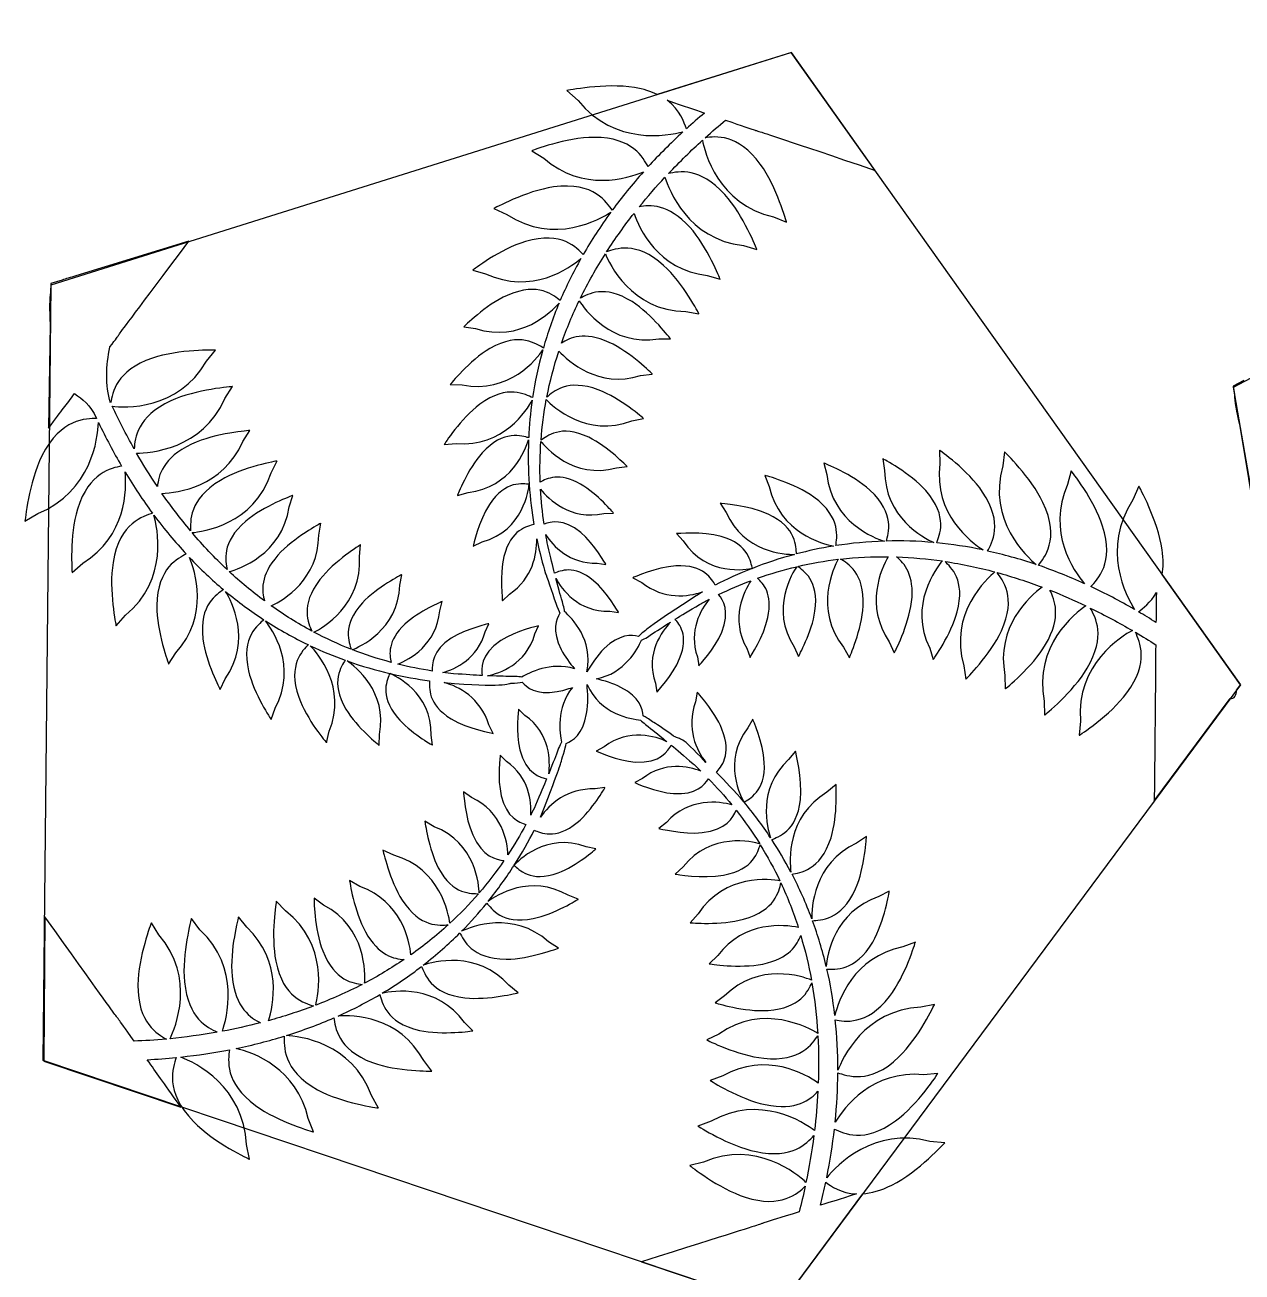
# Model space of a CAD drawing. Extents: x 3 to 836, y 0 to 587.
# Drawn here: x 8 to 282.9, y 283 to 564.6 of the extents above; entities that cross this region are included whole.
import ezdxf

# ---------------------------------------------------------------- set-up
doc = ezdxf.new("R2010")
doc.units = 0
doc.layers.add('Layer_1', color=7, linetype='CONTINUOUS')

msp = doc.modelspace()

# ---------------------------------------------------------------- linework, layer by layer
at = {"layer": 'Layer_1', "color": 7}
for points in [[(281.009825, 482.801567), (435.924309, 564.614141), (561.603915, 442.563171), (484.36369, 285.31896), (310.946993, 310.187663), (281.009825, 482.801567)], [(13.847706, 505.92742), (181.005014, 558.370038), (282.53537, 415.599631), (178.127264, 274.920062), (12.069144, 330.745714), (13.847706, 505.92742)]]:
    msp.add_lwpolyline(points, dxfattribs=at)
at = {"layer": 'Layer_1', "color": 1}
for points in [[(200.049277, 531.767958), (181.115081, 558.39805), (150.797347, 548.925424)], [(130.387776, 549.782769), (132.919138, 547.530474)], [(153.049003, 547.596726), (153.049003, 547.596726)], [(122.495936, 536.2129), (125.194479, 534.521453)], [(113.886565, 523.144427), (116.798244, 521.824057)], [(177.051883, 521.252141), (180.017983, 520.047046)], [(44.997695, 515.772764), (19.461901, 507.919245)], [(170.254364, 514.777866), (173.313778, 513.908245)], [(16.366593, 506.978662), (13.78555, 506.185669), (13.78555, 506.185669)], [(109.136471, 509.235357), (112.02556, 508.429879)], [(162.083121, 508.046677), (164.992284, 507.226301)], [(13.78555, 506.185669), (13.750284, 504.250467)], [(157.249053, 499.897258), (160.221732, 499.372204)], [(13.62678, 496.994754), (13.239822, 473.527511)], [(107.100885, 496.424955), (109.767833, 496.033357)], [(151.125143, 493.701374), (153.805159, 493.704856)], [(48.989041, 488.682531), (51.01659, 491.162761)], [(147.026772, 485.410621), (149.690003, 485.769023)], [(53.146394, 480.273337), (54.877991, 482.942081)], [(104.021187, 483.424291), (106.716732, 483.322849)], [(283.297014, 484.291084), (280.901977, 483.044318), (280.901977, 483.044318)], [(280.901977, 483.044318), (281.217327, 481.134657)], [(145.088081, 475.20574), (147.705356, 475.753913)], [(282.408255, 473.976283), (286.27237, 450.826125)], [(57.16559, 470.503431), (58.792893, 473.031649)], [(102.684315, 469.877394), (105.36825, 470.095898)], [(214.587407, 468.55028), (214.677622, 465.525696)], [(229.259434, 468.18408), (228.88526, 465.037158)], [(63.551099, 463.460463), (64.9226, 466.147396)], [(141.581346, 464.607966), (143.969957, 464.889985)], [(188.421521, 465.678623), (189.12449, 463.102126)], [(201.7518, 466.65069), (202.18015, 463.997811)], [(175.110397, 462.886629), (176.12296, 460.391691)], [(244.331126, 463.909841), (243.52173, 460.80573)], [(259.62379, 460.436723), (258.259351, 457.33982)], [(67.63473, 455.790907), (68.436918, 458.339975)], [(105.657277, 458.362203), (108.058902, 459.039293)], [(165.016964, 456.585776), (166.377385, 454.517593)], [(7.950451, 452.515638), (10.851586, 454.285254)], [(138.718421, 454.248434), (140.91789, 454.359499)], [(74.331865, 449.419515), (74.798579, 452.061896)], [(109.244879, 446.920105), (111.28515, 447.86538)], [(155.16632, 449.731138), (156.679651, 448.07873)], [(83.541498, 444.54578), (83.788013, 447.227054)], [(18.593643, 440.97403), (20.998074, 443.081151)], [(137.229704, 443.055804), (139.221213, 442.760818)], [(92.62913, 438.081412), (93.082202, 440.453721)], [(145.311321, 439.766439), (147.291703, 438.701387)], [(281.645687, 414.391916), (282.554538, 415.616504), (264.899204, 440.488007)], [(101.668292, 432.306808), (102.247621, 434.429749)], [(115.832298, 434.528085), (117.424481, 436.086114)], [(28.52951, 428.898857), (30.642536, 431.284516)], [(140.069348, 432.19995), (142.075756, 431.92504)], [(259.511351, 432.095799), (259.511351, 432.095799)], [(111.932333, 427.553379), (112.788167, 429.377707)], [(123.154908, 427.069825), (124.010742, 428.894153)], [(40.403048, 420.273475), (42.030351, 422.801693)], [(171.006758, 423.840492), (171.762261, 421.754266)], [(181.730113, 424.194438), (182.716167, 421.99937)], [(192.900927, 424.060629), (194.212732, 421.717198)], [(203.229987, 425.267602), (204.362372, 422.808267)], [(212.377316, 423.833597), (213.165133, 421.287528)], [(159.876431, 421.889479), (160.206437, 419.901114)], [(220.097465, 419.847381), (220.487551, 416.849305)], [(52.047102, 414.526975), (53.224913, 416.952931)], [(229.353522, 417.67889), (229.423663, 414.669205)], [(150.376305, 415.926615), (150.706312, 413.93825)], [(159.801398, 413.944001), (159.412469, 411.742017)], [(238.212637, 411.913381), (238.308657, 408.728824)], [(263.061234, 389.393091), (280.230262, 412.484772)], [(63.57634, 407.744852), (64.468551, 410.289373)], [(120.907319, 408.688255), (119.465195, 410.101018)], [(113.757833, 404.592239), (112.747785, 406.587183)], [(172.397452, 407.802285), (171.29225, 405.851701)], [(246.410672, 407.354562), (246.146597, 404.188193)], [(76.098043, 402.467773), (76.689756, 405.110783)], [(87.990936, 401.922591), (88.053485, 404.397937)], [(99.990784, 401.982954), (99.699671, 404.191518)], [(138.813411, 401.563269), (137.023137, 400.619252)], [(182.018649, 400.630591), (180.483402, 398.687844)], [(116.749713, 398.262209), (115.307588, 399.674973)], [(147.494217, 394.466846), (145.703943, 393.522829)], [(138.994662, 392.369064), (136.786099, 392.077951)], [(191.196789, 393.071664), (189.150567, 391.321349)], [(108.855458, 390.142396), (107.044166, 391.393332)], [(100.413537, 383.549879), (98.322426, 384.759376)], [(152.879302, 384.523809), (151.15114, 383.160098)], [(198.080934, 381.331145), (195.853407, 379.839921)], [(91.270847, 377.103808), (88.835168, 378.22657)], [(136.899334, 378.513349), (134.721972, 378.977402)], [(156.634859, 374.482573), (154.858081, 372.843615)], [(83.646181, 370.060364), (81.289545, 371.373526)], [(203.227968, 369.01188), (200.859286, 367.749949)], [(66.808784, 364.530598), (64.732718, 366.725182)], [(75.407312, 365.838867), (73.259265, 367.433082)], [(132.966327, 367.173421), (130.656904, 368.046815)], [(160.033465, 363.834534), (158.253397, 361.855555)], [(12.479652, 363.227291), (12.183922, 330.57039), (43.166398, 320.216109)], [(38.19048, 359.151572), (36.521869, 361.853212)], [(47.494929, 360.27839), (45.547152, 362.813624)], [(58.06223, 360.841553), (56.210281, 363.212268)], [(128.521717, 356.150924), (126.219502, 357.579362)], [(209.12122, 357.446378), (206.311512, 356.387231)], [(164.48082, 354.431787), (162.520075, 352.5869)], [(119.382362, 346.059823), (117.293912, 347.734339)], [(166.026702, 345.314447), (163.879476, 343.763627)], [(213.451974, 343.397961), (210.330126, 342.757273)], [(109.165526, 337.453321), (107.275942, 339.35384)], [(164.710004, 336.702715), (161.991578, 335.389024)], [(99.896142, 328.361578), (98.044194, 330.732293)], [(165.587455, 327.27201), (162.757672, 326.227762)], [(214.190539, 327.781479), (210.991711, 327.540385)], [(87.817972, 320.015716), (86.258831, 322.822909)], [(73.119818, 314.641713), (71.929868, 317.610764)], [(162.958998, 317.018658), (159.974419, 315.933631)], [(58.705862, 308.434128), (57.99912, 311.760615)], [(215.769118, 312.164222), (212.39745, 312.487265)], [(161.250375, 307.794946), (158.164161, 307.034412)], [(188.853592, 303.248741), (188.853592, 303.248741)], [(182.442233, 280.641204), (197.246899, 300.630904)], [(147.228382, 285.294127), (178.19596, 274.919771), (179.656082, 276.887141)]]:
    msp.add_lwpolyline(points, dxfattribs=at)
for points in [[(145.654514, 550.469574), (139.022839, 551.575619), (130.387776, 549.782769), (130.387776, 549.782769)], [(150.797347, 548.925424), (149.412524, 549.576076), (147.733577, 550.124213), (145.654514, 550.469574)], [(132.919138, 547.530474), (141.222144, 537.34304), (153.172679, 539.567762), (156.604931, 540.474531)], [(153.049003, 547.596726), (157.199825, 546.179736), (158.860986, 545.601621), (161.46361, 544.714017)], [(157.396419, 541.163513), (156.875944, 542.564578), (156.069941, 545.3593), (153.049003, 547.596726)], [(161.46361, 544.714017), (160.069805, 543.529959), (158.700933, 542.350877), (157.396419, 541.163513)], [(166.241856, 543.098041), (182.125104, 537.688034), (159.180566, 545.578494), (200.049277, 531.767958)], [(161.626683, 539.144775), (163.222689, 540.578324), (164.753708, 541.86973), (166.241856, 543.098041)], [(136.525995, 539.218513), (130.223437, 539.209243), (122.495936, 536.2129), (122.495936, 536.2129)], [(148.744392, 532.609891), (147.626788, 534.58898), (145.329628, 539.237783), (136.525995, 539.218513)], [(156.604931, 540.474531), (153.774191, 537.859313), (151.159206, 535.237002), (148.744392, 532.609891)], [(153.337358, 531.037975), (155.941729, 533.795912), (158.514531, 536.297799), (161.014558, 538.571689)], [(161.014558, 538.571689), (161.507087, 535.982599), (164.450682, 524.075779), (177.051883, 521.252141)], [(174.091934, 533.162403), (168.967705, 540.171266), (163.928923, 539.424207), (161.626683, 539.144775)], [(125.194479, 534.521453), (134.006092, 526.784443), (144.115389, 529.948153), (147.700191, 531.454624)], [(166.061217, 526.32692), (160.450493, 532.513733), (155.703084, 531.579348), (153.337358, 531.037975)], [(180.017983, 520.047046), (180.017983, 520.047046), (177.820852, 528.059485), (174.091934, 533.162403)], [(147.700191, 531.454624), (145.110021, 528.566108), (142.782456, 525.684416), (140.653641, 522.799068)], [(146.730093, 523.519643), (148.642689, 525.886048), (150.595492, 528.123504), (152.546442, 530.223986)], [(152.546442, 530.223986), (153.417936, 527.430133), (157.661956, 516.232311), (170.254364, 514.777866)], [(127.372224, 528.017325), (121.130039, 527.146519), (113.886565, 523.144427), (113.886565, 523.144427)], [(140.653641, 522.799068), (139.38319, 524.345878), (136.661778, 529.310673), (127.372224, 528.017325)], [(158.14829, 518.937022), (153.293584, 524.289389), (149.11056, 524.001867), (146.730093, 523.519643)], [(173.313778, 513.908245), (173.313778, 513.908245), (170.306716, 521.645962), (166.061217, 526.32692)], [(116.798244, 521.824057), (127.519888, 514.739716), (138.019089, 520.830227), (140.310959, 522.337338)], [(140.310959, 522.337338), (137.972508, 519.138988), (135.9188, 515.94726), (134.093927, 512.785944)], [(139.371144, 513.352497), (141.346794, 516.416336), (143.410038, 519.325582), (145.552427, 522.058701)], [(145.552427, 522.058701), (146.689103, 518.76694), (150.903367, 509.339189), (162.083121, 508.046677)], [(164.992284, 507.226301), (164.992284, 507.226301), (162.149076, 514.525094), (158.14829, 518.937022)], [(27.142643, 491.882646), (33.070725, 499.739538), (21.081193, 483.977618), (44.997695, 515.772764)], [(121.029127, 515.695262), (115.319833, 514.009587), (109.136471, 509.235357), (109.136471, 509.235357)], [(134.093927, 512.785944), (132.635656, 514.156495), (129.313286, 518.142182), (121.029127, 515.695262)], [(152.241625, 510.307201), (145.932241, 515.988499), (141.330943, 513.994381), (139.371144, 513.352497)], [(133.44866, 502.897573), (135.170025, 506.408603), (137.055677, 509.745321), (139.078336, 512.916019)], [(139.078336, 512.916019), (139.90336, 510.882375), (144.863391, 500.068659), (157.249053, 499.897258)], [(112.02556, 508.429879), (122.443717, 503.587862), (131.043866, 509.731085), (133.568536, 511.86829)], [(133.568536, 511.86829), (131.768647, 508.670888), (130.208246, 505.528281), (128.876107, 502.399566)], [(160.221732, 499.372204), (160.221732, 499.372204), (156.668858, 506.321216), (152.241625, 510.307201)], [(19.461901, 507.919245), (18.217488, 507.590499), (17.144535, 507.285493), (16.366593, 506.978662)], [(13.750284, 504.250467), (13.427854, 502.819395), (13.521302, 500.487807), (13.62678, 496.994754)], [(128.876107, 502.399566), (127.475001, 503.372376), (124.101475, 506.73379), (116.895222, 503.539313)], [(145.107713, 502.121212), (138.83486, 506.064471), (135.128322, 503.806115), (133.44866, 502.897573)], [(116.895222, 503.539313), (112.031228, 501.380751), (107.100885, 496.424955), (107.100885, 496.424955)], [(109.767833, 496.033357), (119.911495, 492.841982), (126.928206, 499.875156), (128.624022, 501.808282)], [(128.624022, 501.808282), (127.185046, 498.369243), (126.015505, 494.969857), (125.070075, 491.650276)], [(129.194595, 492.761046), (130.362159, 496.076033), (131.67723, 499.269889), (133.156481, 502.336096)], [(133.156481, 502.336096), (134.270391, 500.566551), (140.303816, 491.974725), (151.125143, 493.701374)], [(153.805159, 493.704856), (153.805159, 493.704856), (149.607412, 499.290817), (145.107713, 502.121212)], [(125.070075, 491.650276), (123.599783, 492.438721), (119.871238, 495.511684), (112.990555, 491.524511)], [(139.908856, 492.934944), (134.280067, 495.480337), (131.024102, 493.98073), (129.194595, 492.761046)], [(149.690003, 485.769023), (149.690003, 485.769023), (144.752699, 490.743573), (139.908856, 492.934944)], [(27.316273, 479.238391), (26.030517, 483.319145), (26.311772, 487.699879), (27.127767, 491.862603)], [(27.127767, 491.862603), (27.1297, 491.865153), (27.140519, 491.879838), (27.142643, 491.882646)], [(51.01659, 491.162761), (51.01659, 491.162761), (42.711619, 491.427489), (36.735423, 489.3709)], [(112.990555, 491.524511), (108.386888, 488.856562), (104.021187, 483.424291), (104.021187, 483.424291)], [(106.716732, 483.322849), (117.387621, 481.192282), (123.668814, 489.329267), (124.957315, 491.204703)], [(124.957315, 491.204703), (123.921831, 487.512122), (123.159888, 483.925087), (122.63642, 480.442893)], [(125.855984, 480.544065), (126.557478, 484.138515), (127.466186, 487.598813), (128.568659, 490.952842)], [(128.568659, 490.952842), (130.723668, 488.619968), (137.486039, 482.517586), (147.026772, 485.410621)], [(36.735423, 489.3709), (28.526369, 486.543729), (27.72883, 481.520551), (27.316273, 479.238391)], [(27.695041, 478.490287), (30.314167, 478.196626), (42.571781, 477.47619), (48.989041, 488.682531)], [(137.492738, 482.212622), (130.450963, 484.827672), (127.28865, 481.744522), (125.855984, 480.544065)], [(54.877991, 482.942081), (54.877991, 482.942081), (46.609682, 482.366347), (40.884165, 479.691647)], [(122.63642, 480.442893), (121.080687, 481.066238), (117.074955, 483.664599), (110.688815, 478.942774)], [(147.705356, 475.753913), (147.705356, 475.753913), (142.474924, 480.36204), (137.492738, 482.212622)], [(13.239822, 473.527511), (16.633968, 478.010311), (17.078067, 478.585871), (19.17551, 481.357468)], [(19.17551, 481.357468), (20.92518, 480.10305), (22.700742, 478.852659), (24.148693, 475.767414)], [(40.884165, 479.691647), (33.316932, 476.157035), (32.814304, 471.330122), (32.633295, 468.910007)], [(33.173293, 467.91771), (36.099888, 467.925723), (48.039924, 468.671268), (53.146394, 480.273337)], [(110.688815, 478.942774), (106.412979, 475.776158), (102.684315, 469.877394), (102.684315, 469.877394)], [(105.36825, 470.095898), (116.065784, 469.177135), (121.393727, 477.721343), (122.559263, 479.877497)], [(122.559263, 479.877497), (122.140163, 476.962501), (121.885395, 474.142048), (121.75683, 471.413354)], [(124.544946, 470.807347), (124.779365, 473.957758), (125.176707, 477.019004), (125.738677, 480.008468)], [(125.738677, 480.008468), (127.168007, 478.523268), (134.823891, 471.298883), (145.088081, 475.20574)], [(281.217327, 481.134657), (281.159064, 479.66887), (281.672702, 477.392642), (282.408255, 473.976283)], [(32.633295, 468.910007), (30.766875, 472.212348), (29.129718, 475.430475), (27.695041, 478.490287)], [(10.851586, 454.285254), (23.035867, 459.211376), (24.426723, 471.282565), (24.573416, 474.829538)], [(24.148693, 475.767414), (21.829563, 475.637272), (16.103246, 475.901866), (11.801079, 467.310195)], [(24.573416, 474.829538), (26.236616, 471.353022), (27.985686, 468.068265), (29.782999, 464.985619)], [(121.75683, 471.413354), (120.268476, 471.681878), (116.151256, 473.34779), (111.244142, 467.945428)], [(135.32664, 471.491591), (128.91525, 474.546804), (125.820795, 471.63979), (124.544946, 470.807347)], [(38.914072, 458.831473), (42.394675, 458.945882), (52.630806, 460.203264), (57.16559, 470.503431)], [(58.792893, 473.031649), (58.792893, 473.031649), (51.009444, 472.475599), (45.613201, 469.955312)], [(108.058902, 459.039293), (117.83385, 460.126885), (121.069082, 468.778685), (121.724371, 470.908184)], [(121.724371, 470.908184), (121.577085, 467.382842), (121.646606, 464.046546), (121.864697, 460.903763)], [(124.357636, 461.326285), (124.239199, 464.479619), (124.309167, 467.56604), (124.526128, 470.572249)], [(124.526128, 470.572249), (125.446954, 469.396601), (131.805954, 461.853392), (141.581346, 464.607966)], [(143.969957, 464.889985), (143.969957, 464.889985), (139.654963, 469.431518), (135.32664, 471.491591)], [(37.881288, 460.376297), (36.184822, 462.90217), (34.604341, 465.433697), (33.173293, 467.91771)], [(45.613201, 469.955312), (39.066377, 466.896706), (38.12316, 462.793045), (37.881288, 460.376297)], [(111.244142, 467.945428), (107.971888, 464.344945), (105.657277, 458.362203), (105.657277, 458.362203)], [(224.309946, 459.124068), (220.989073, 464.06464), (214.587407, 468.55028), (214.587407, 468.55028)], [(237.951897, 456.782661), (235.248479, 462.476062), (229.259434, 468.18408), (229.259434, 468.18408)], [(11.801079, 467.310195), (8.786854, 461.300439), (7.950451, 452.515638), (7.950451, 452.515638)], [(29.782999, 464.985619), (27.562194, 464.501989), (22.41683, 463.692495), (19.836718, 455.275464)], [(64.9226, 466.147396), (64.9226, 466.147396), (57.229693, 464.820973), (52.114468, 461.767912)], [(198.852451, 459.556015), (194.926244, 463.147201), (188.421521, 465.678623), (188.421521, 465.678623)], [(211.468197, 459.439475), (207.949812, 463.43183), (201.7518, 466.65069), (201.7518, 466.65069)], [(214.677622, 465.525696), (213.184199, 454.134767), (221.644572, 447.811751), (224.440741, 446.044561)], [(228.88526, 465.037158), (225.34387, 452.684021), (234.312233, 444.478999), (236.437491, 442.744866)], [(20.998074, 443.081151), (30.991253, 449.216491), (30.950947, 459.78483), (30.569705, 463.65456)], [(30.569705, 463.65456), (32.564986, 460.327206), (34.623066, 457.251174), (36.751509, 454.365538)], [(45.713806, 449.955565), (47.900367, 450.143578), (59.731542, 451.677206), (63.551099, 463.460463)], [(121.864697, 460.903763), (120.580265, 460.887814), (116.579797, 461.97402), (112.877724, 456.303498)], [(133.499935, 460.892268), (128.707015, 463.605042), (125.842581, 462.208343), (124.357636, 461.326285)], [(186.165208, 457.982175), (181.861645, 461.110994), (175.110397, 462.886629), (175.110397, 462.886629)], [(189.12449, 463.102126), (190.29345, 452.283596), (199.954841, 448.698852), (202.13046, 448.032359)], [(202.18015, 463.997811), (202.179003, 453.363979), (210.974304, 448.761415), (213.327154, 447.723677)], [(251.413991, 451.430311), (249.514312, 457.439771), (244.331126, 463.909841), (244.331126, 463.909841)], [(52.114468, 461.767912), (44.823991, 457.416539), (45.35196, 452.415875), (45.386798, 450.353925)], [(111.28515, 447.86538), (120.626362, 450.445498), (121.769453, 459.90027), (121.86015, 460.813739)], [(121.86015, 460.813739), (122.087967, 457.569583), (122.475618, 454.54789), (122.94556, 451.789085)], [(125.240262, 451.860605), (124.847481, 454.537087), (124.576586, 457.162591), (124.430583, 459.746632)], [(124.430583, 459.746632), (126.287343, 457.477292), (131.199413, 452.690056), (138.718421, 454.248434)], [(140.91789, 454.359499), (140.91789, 454.359499), (137.276652, 458.755547), (133.499935, 460.892268)], [(176.12296, 460.391691), (178.455888, 449.911279), (188.199337, 447.399352), (190.605837, 446.934373)], [(202.590303, 448.064672), (202.901321, 449.703803), (204.720106, 454.188518), (198.852451, 459.556015)], [(213.962498, 447.656873), (214.470142, 449.285285), (216.677495, 453.523529), (211.468197, 459.439475)], [(225.441986, 445.799594), (226.311898, 447.601868), (229.129505, 451.955632), (224.309946, 459.124068)], [(243.52173, 460.80573), (238.784695, 450.078826), (244.841886, 441.377418), (247.354437, 438.409726)], [(264.85601, 446.092861), (263.921533, 452.750894), (259.62379, 460.436723), (259.62379, 460.436723)], [(45.386798, 450.353925), (43.042615, 453.14589), (40.893068, 455.9778), (38.914072, 458.831473)], [(68.436918, 458.339975), (68.436918, 458.339975), (61.85853, 455.980275), (57.826077, 452.516526)], [(112.877724, 456.303498), (110.460944, 452.606325), (109.244879, 446.920105), (109.244879, 446.920105)], [(175.834453, 454.13016), (171.417833, 456.170864), (165.016964, 456.585776), (165.016964, 456.585776)], [(191.165428, 447.017189), (191.293308, 448.68826), (192.585449, 453.3068), (186.165208, 457.982175)], [(236.963365, 442.572509), (238.057769, 444.24849), (241.972647, 448.309053), (237.951897, 456.782661)], [(258.259351, 457.33982), (251.032204, 446.362951), (256.733959, 435.628463), (258.628671, 432.626365)], [(19.836718, 455.275464), (17.985288, 449.250978), (18.593643, 440.97403), (18.593643, 440.97403)], [(36.751509, 454.365538), (34.89864, 453.6082), (29.363669, 452.478083), (27.857459, 443.220658)], [(30.642536, 431.284516), (40.575887, 439.437449), (37.852354, 451.26264), (37.088869, 453.897229)], [(37.088869, 453.897229), (39.454508, 450.718943), (41.90613, 447.825501), (44.387969, 445.148835)], [(54.093194, 441.152604), (56.112696, 441.694548), (66.090394, 444.942069), (67.63473, 455.790907)], [(166.377385, 454.517593), (170.347466, 445.519205), (179.582315, 445.011329), (181.81033, 445.025105)], [(182.27472, 445.147443), (182.084353, 446.647787), (182.460154, 451.069854), (175.834453, 454.13016)], [(57.826077, 452.516526), (52.206994, 447.687058), (53.278622, 443.478373), (53.65091, 441.605385)], [(74.798579, 452.061896), (74.798579, 452.061896), (68.613119, 448.834264), (65.089719, 444.852967)], [(122.94556, 451.789085), (121.520459, 451.374378), (117.726722, 450.801755), (116.166714, 444.584894)], [(133.544915, 449.962356), (129.58941, 453.25209), (126.73117, 452.420801), (125.240262, 451.860605)], [(248.752638, 437.776751), (250.305278, 439.436595), (254.073529, 443.038036), (251.413991, 451.430311)], [(53.65091, 441.605385), (50.804401, 444.286371), (48.146212, 447.087145), (45.713806, 449.955565)], [(63.617159, 433.430415), (66.482172, 434.800831), (74.279921, 439.449937), (74.331865, 449.419515)], [(117.424481, 436.086114), (122.728502, 439.737549), (123.628837, 445.085218), (123.572002, 448.522195)], [(123.572002, 448.522195), (124.203665, 445.478675), (124.932256, 442.849838), (125.591515, 440.672254)], [(126.074372, 447.06974), (125.908811, 447.888089), (125.763724, 448.712693), (125.622028, 449.522496)], [(125.622028, 449.522496), (127.282128, 446.948227), (130.911869, 442.89609), (137.229704, 443.055804)], [(139.221213, 442.760818), (139.221213, 442.760818), (136.638636, 447.388316), (133.544915, 449.962356)], [(165.214664, 449.091676), (160.962764, 450.287944), (155.16632, 449.731138), (155.16632, 449.731138)], [(156.679651, 448.07873), (161.943392, 439.941897), (171.317476, 441.684286), (172.216071, 441.871804)], [(172.286019, 441.882156), (171.885468, 443.102641), (171.734129, 447.260838), (165.214664, 449.091676)], [(202.13046, 448.032359), (198.297316, 447.91233), (194.644255, 447.562531), (191.165428, 447.017189)], [(213.327154, 447.723677), (209.614808, 448.064616), (206.040603, 448.158722), (202.590303, 448.064672)], [(44.387969, 445.148835), (42.648047, 444.160066), (37.868561, 442.172675), (37.761304, 433.535354)], [(83.788013, 447.227054), (83.788013, 447.227054), (77.82615, 443.574658), (74.587467, 439.360673)], [(127.590893, 440.807289), (127.203852, 442.350786), (126.723466, 444.350206), (126.074372, 447.06974)], [(181.81033, 445.025105), (178.403196, 444.107963), (175.218605, 443.033079), (172.286019, 441.882156)], [(190.605837, 446.934373), (187.699385, 446.459649), (184.916296, 445.843437), (182.27472, 445.147443)], [(224.440741, 446.044561), (220.850647, 446.802289), (217.346748, 447.32474), (213.962498, 447.656873)], [(236.437491, 442.744866), (232.684925, 444.016039), (229.005168, 445.007215), (225.441986, 445.799594)], [(264.899204, 440.488007), (265.136517, 442.055923), (265.16585, 443.895704), (264.85601, 446.092861)], [(27.857459, 443.220658), (26.846996, 436.999544), (28.52951, 428.898857), (28.52951, 428.898857)], [(42.030351, 422.801693), (49.731733, 431.326496), (46.388635, 441.334361), (45.091858, 444.377366)], [(45.091858, 444.377366), (47.615531, 441.713925), (50.187546, 439.277238), (52.783658, 437.080966)], [(65.089719, 444.852967), (60.99632, 440.226263), (61.451213, 436.65068), (62.076544, 434.542679)], [(73.252143, 427.493806), (75.093064, 428.421067), (84.244685, 433.585734), (83.541498, 444.54578)], [(116.166714, 444.584894), (115.094351, 440.303102), (115.832298, 434.528085), (115.832298, 434.528085)], [(136.384559, 439.106502), (131.940079, 442.803234), (128.879296, 441.282493), (127.590893, 440.807289)], [(155.013018, 442.435275), (150.606743, 442.173659), (145.311321, 439.766439), (145.311321, 439.766439)], [(163.924813, 438.125049), (163.101675, 439.36009), (161.411523, 442.812266), (155.013018, 442.435275)], [(173.437222, 439.657918), (176.409763, 440.716952), (179.376431, 441.562652), (182.309258, 442.25758)], [(182.309258, 442.25758), (181.464011, 441.026474), (176.169701, 432.693148), (181.730113, 424.194438)], [(182.548903, 442.328786), (185.624515, 443.050324), (188.655614, 443.568936), (191.675965, 443.929718)], [(186.434635, 432.253205), (187.425629, 439.28585), (183.725772, 441.361452), (182.548903, 442.328786)], [(191.675965, 443.929718), (190.687988, 442.120653), (186.094655, 432.679902), (192.900927, 424.060629)], [(192.220656, 443.992459), (195.859991, 444.40166), (199.442895, 444.557005), (202.973181, 444.511553)], [(197.309014, 433.397921), (197.691005, 440.899875), (193.795629, 442.985941), (192.220656, 443.992459)], [(202.973181, 444.511553), (201.394304, 441.755925), (197.6079, 433.500905), (203.229987, 425.267602)], [(208.2546, 434.302991), (208.994033, 440.436142), (206.58578, 443.091789), (204.873409, 444.471112)], [(204.873409, 444.471112), (208.385973, 444.351859), (211.844399, 444.044326), (215.213157, 443.553112)], [(215.213157, 443.553112), (213.859306, 441.959629), (207.483682, 433.638423), (212.377316, 423.833597)], [(218.570838, 432.094857), (220.450524, 439.261768), (217.189311, 442.116437), (215.818703, 443.446156)], [(215.818703, 443.446156), (219.684416, 442.857438), (223.454227, 442.071055), (227.085683, 441.092803)], [(247.354437, 438.409726), (243.821914, 440.013993), (240.354471, 441.407381), (236.963365, 442.572509)], [(62.076544, 434.542679), (59.253887, 436.636683), (56.58617, 438.834213), (54.093194, 441.152604)], [(93.082202, 440.453721), (93.082202, 440.453721), (87.454805, 437.646434), (84.208956, 434.119006)], [(125.591515, 440.672254), (125.665427, 440.575954), (127.070223, 436.360009), (127.874812, 434.058656)], [(129.567111, 433.612139), (129.001791, 435.641569), (128.687789, 436.592891), (127.91195, 439.603889)], [(127.91195, 439.603889), (129.217219, 437.245424), (132.913434, 432.017269), (140.069348, 432.19995)], [(172.216071, 441.871804), (169.189712, 440.681207), (166.415554, 439.401018), (163.924813, 438.125049)], [(175.786887, 430.784625), (176.936769, 436.170638), (174.724144, 438.506004), (173.437222, 439.657918)], [(227.085683, 441.092803), (225.393234, 439.695663), (216.545119, 431.713929), (220.097465, 419.847381)], [(228.542877, 427.74494), (232.069586, 435.468143), (228.771729, 439.273277), (227.571439, 440.95022)], [(227.571439, 440.95022), (231.08685, 439.984759), (234.478225, 438.870011), (237.728187, 437.64627)], [(52.783658, 437.080966), (51.440635, 436.029429), (47.229323, 433.80565), (48.154453, 425.977539)], [(53.224913, 416.952931), (59.26814, 425.702658), (54.617104, 434.497565), (53.270639, 436.68841)], [(53.270639, 436.68841), (56.131729, 434.298468), (59.025246, 432.184941), (61.917851, 430.301795)], [(74.587467, 439.360673), (70.010437, 433.404504), (72.026794, 429.464453), (72.750892, 427.741288)], [(81.897155, 423.537243), (83.292218, 424.070034), (92.375629, 427.928475), (92.62913, 438.081412)], [(142.075756, 431.92504), (142.075756, 431.92504), (139.477011, 436.532029), (136.384559, 439.106502)], [(147.291703, 438.701387), (152.366246, 434.73714), (157.731018, 435.479936), (160.992622, 436.565279)], [(160.992622, 436.565279), (156.172987, 433.438553), (152.956855, 431.477825), (148.479859, 428.13723)], [(164.670593, 435.983773), (167.105953, 437.161429), (169.543785, 438.185979), (171.965008, 439.100506)], [(171.965008, 439.100506), (170.357245, 436.648445), (167.264369, 430.545601), (171.006758, 423.840492)], [(237.728187, 437.64627), (234.929078, 435.574395), (227.232444, 428.731421), (229.353522, 417.67889)], [(238.538395, 424.685181), (242.187735, 430.922027), (240.645771, 434.848904), (239.471586, 436.975031)], [(239.471586, 436.975031), (242.302796, 435.860483), (245.02052, 434.656852), (247.609542, 433.425922)], [(258.628671, 432.626365), (255.284666, 434.542093), (251.983212, 436.26133), (248.752638, 437.776751)], [(84.208956, 434.119006), (79.397451, 428.895068), (81.253014, 425.075817), (81.671781, 423.61111)], [(102.247621, 434.429749), (102.247621, 434.429749), (96.944685, 432.259894), (93.788408, 429.282132)], [(127.874812, 434.058656), (128.240175, 432.9963), (128.544466, 432.249274), (128.82652, 431.733414)], [(154.84346, 430.41927), (156.199742, 431.251544), (157.957314, 432.301963), (160.35684, 433.737045)], [(162.561003, 434.903148), (160.603354, 432.547197), (157.828649, 427.868374), (159.876431, 421.889479)], [(160.35684, 433.737045), (161.087833, 434.140518), (161.831004, 434.525029), (162.561003, 434.903148)], [(165.358418, 427.472125), (167.309918, 432.232377), (165.65227, 434.729609), (164.670593, 435.983773)], [(204.362372, 422.808267), (204.362372, 422.808267), (207.617477, 429.024819), (208.2546, 434.302991)], [(259.511351, 432.095799), (260.478702, 432.847165), (262.274749, 434.064345), (263.569594, 436.431268)], [(263.569594, 436.431268), (263.525742, 433.486887), (263.508368, 431.718927), (263.47855, 429.680724)], [(37.761304, 433.535354), (37.686709, 427.582896), (40.403048, 420.273475), (40.403048, 420.273475)], [(72.750892, 427.741288), (69.523668, 429.472522), (66.496355, 431.387061), (63.617159, 433.430415)], [(92.193801, 420.253996), (94.910092, 421.358196), (100.937912, 424.662834), (101.668292, 432.306808)], [(128.82652, 431.733414), (128.012492, 430.406472), (126.903303, 427.918568), (129.107665, 423.554725)], [(129.859628, 432.118592), (129.813918, 432.535645), (129.728664, 433.040887), (129.567111, 433.612139)], [(134.908027, 418.533815), (136.45416, 425.726502), (131.501952, 430.697898), (129.859628, 432.118592)], [(182.716167, 421.99937), (182.716167, 421.99937), (185.768004, 427.506217), (186.434635, 432.253205)], [(194.212732, 421.717198), (194.212732, 421.717198), (197.038391, 428.090052), (197.309014, 433.397921)], [(213.165133, 421.287528), (213.165133, 421.287528), (217.220788, 426.953273), (218.570838, 432.094857)], [(247.609542, 433.425922), (245.20586, 431.756397), (235.822221, 424.362068), (238.212637, 411.913381)], [(247.955213, 419.377483), (252.173759, 426.585851), (249.858295, 430.821742), (248.632119, 432.91606)], [(248.632119, 432.91606), (252.044376, 431.259134), (255.218525, 429.556472), (258.137704, 427.853811)], [(263.47855, 429.680724), (262.147364, 430.51172), (260.825048, 431.330196), (259.511351, 432.095799)], [(263.418885, 424.650336), (263.187697, 408.397593), (263.570317, 432.309766), (263.061234, 389.393091)], [(61.917851, 430.301795), (60.730538, 429.129723), (56.687509, 426.480171), (58.46602, 418.729285)], [(64.468551, 410.289373), (69.653861, 419.855973), (63.705667, 428.269027), (62.294104, 430.053685)], [(62.294104, 430.053685), (65.516532, 427.974412), (68.728788, 426.1949), (71.901322, 424.666944)], [(93.788408, 429.282132), (89.7818, 425.503443), (90.282303, 422.33555), (90.686758, 420.656421)], [(112.788167, 429.377707), (112.788167, 429.377707), (107.622087, 428.290838), (104.249573, 426.094714)], [(124.010742, 428.894153), (124.010742, 428.894153), (118.829808, 427.78586), (115.457249, 425.591085)], [(148.479859, 428.13723), (147.576052, 427.469979), (146.950563, 426.916285), (146.543108, 426.492467)], [(153.781844, 429.743921), (151.923627, 427.791221), (148.055175, 422.698094), (150.376305, 415.926615)], [(148.578686, 426.382705), (150.345025, 427.530835), (151.142308, 428.10049), (153.781844, 429.743921)], [(155.858293, 421.509262), (158.051341, 426.858076), (155.683309, 429.332791), (154.84346, 430.41927)], [(171.762261, 421.754266), (171.762261, 421.754266), (174.881649, 426.540839), (175.786887, 430.784625)], [(48.154453, 425.977539), (48.781163, 420.693105), (52.047102, 414.526975), (52.047102, 414.526975)], [(81.671781, 423.61111), (78.730922, 424.764975), (75.942535, 426.074479), (73.252143, 427.493806)], [(104.249573, 426.094714), (99.938887, 423.286463), (99.88653, 420.297964), (99.981676, 418.708152)], [(102.338457, 418.360003), (105.288046, 419.186329), (110.220132, 421.469875), (111.932333, 427.553379)], [(115.457249, 425.591085), (110.613372, 422.435735), (111.158276, 419.045989), (111.232017, 417.674731)], [(112.487177, 417.646044), (115.125824, 418.197025), (121.217281, 420.178811), (123.154908, 427.069825)], [(137.021067, 416.934448), (143.474188, 418.157191), (146.410337, 423.769664), (147.222375, 425.645873)], [(146.543108, 426.492467), (145.033075, 426.870889), (142.333154, 427.19066), (138.831662, 423.778642)], [(147.222375, 425.645873), (147.606509, 425.814604), (148.082213, 426.057212), (148.578686, 426.382705)], [(160.206437, 419.901114), (160.206437, 419.901114), (163.831101, 423.748666), (165.358418, 427.472125)], [(220.487551, 416.849305), (220.487551, 416.849305), (226.068365, 422.326158), (228.542877, 427.74494)], [(258.137704, 427.853811), (255.815648, 426.607198), (245.323746, 420.222425), (246.410672, 407.354562)], [(256.883648, 413.747324), (262.032331, 420.738224), (259.817052, 425.330083), (258.859783, 427.442438)], [(258.859783, 427.442438), (260.46602, 426.492088), (261.984243, 425.572042), (263.418885, 424.650336)], [(71.901322, 424.666944), (70.846542, 423.36453), (67.189508, 420.291649), (69.816008, 412.796304)], [(76.689756, 405.110783), (80.725128, 415.06053), (74.138707, 422.654538), (72.422649, 424.404563)], [(72.422649, 424.404563), (75.08406, 423.143728), (77.714924, 422.08231), (80.284099, 421.154067)], [(90.686758, 420.656421), (87.638952, 421.474), (84.70539, 422.442626), (81.897155, 423.537243)], [(129.107665, 423.554725), (129.894229, 421.998188), (131.0494, 420.477898), (132.109559, 419.20977)], [(138.831662, 423.778642), (137.230146, 422.217637), (135.862654, 420.140325), (134.908027, 418.533815)], [(229.423663, 414.669205), (229.423663, 414.669205), (235.529991, 419.54506), (238.538395, 424.685181)], [(80.284099, 421.154067), (79.588243, 419.811281), (76.761559, 416.367925), (80.474782, 410.084886)], [(88.053485, 404.397937), (89.899563, 414.058398), (82.581248, 419.716697), (80.740024, 420.971358)], [(80.740024, 420.971358), (84.064831, 419.790071), (87.292152, 418.87897), (90.359289, 418.15971)], [(99.981676, 418.708152), (97.308509, 419.122875), (94.705821, 419.630775), (92.193801, 420.253996)], [(132.109559, 419.20977), (126.670697, 420.858875), (121.797308, 418.299351), (120.203991, 417.304858)], [(150.706312, 413.93825), (150.706312, 413.93825), (154.33018, 417.786891), (155.858293, 421.509262)], [(58.46602, 418.729285), (59.656271, 413.543245), (63.57634, 407.744852), (63.57634, 407.744852)], [(90.359289, 418.15971), (89.995404, 416.927801), (87.774904, 413.424339), (92.099344, 408.213337)], [(99.699671, 404.191518), (99.991676, 413.878093), (91.280404, 417.778788), (90.434414, 418.135087)], [(90.434414, 418.135087), (93.601257, 417.395197), (96.603096, 416.875351), (99.377701, 416.510054)], [(104.789809, 418.09733), (103.959029, 418.180685), (103.154009, 418.256358), (102.338457, 418.360003)], [(111.232017, 417.674731), (109.643047, 417.760528), (107.579764, 417.914791), (104.789809, 418.09733)], [(118.698205, 417.457285), (116.592337, 417.516152), (115.593015, 417.498583), (112.487177, 417.646044)], [(120.203991, 417.304858), (119.792018, 417.384282), (119.291686, 417.443019), (118.698205, 417.457285)], [(142.595831, 415.007466), (140.860101, 415.898754), (138.747702, 416.528181), (137.021067, 416.934448)], [(238.308657, 408.728824), (238.308657, 408.728824), (244.763573, 413.923217), (247.955213, 419.377483)], [(99.377701, 416.510054), (99.353284, 415.026044), (98.78163, 411.229997), (104.261051, 407.90451)], [(112.747785, 406.587183), (110.824569, 412.732696), (105.970317, 415.161438), (102.669697, 416.121609)], [(102.669697, 416.121609), (115.777872, 414.900192), (117.517901, 415.919268), (117.775688, 415.962594)], [(117.775688, 415.962594), (118.89856, 415.998105), (119.703468, 416.07296), (120.279575, 416.190192)], [(120.279575, 416.190192), (121.307123, 415.020776), (123.335371, 413.23168), (128.155441, 414.049783)], [(131.675618, 415.017502), (127.874945, 410.338536), (128.737974, 404.553964), (129.162774, 402.654706)], [(128.155441, 414.049783), (129.326291, 414.248668), (130.540468, 414.607376), (131.675618, 415.017502)], [(134.855406, 409.108455), (135.239367, 411.349373), (135.115202, 413.836241), (134.937356, 415.67895)], [(134.937356, 415.67895), (137.915143, 408.950207), (144.863993, 407.823298), (147.027949, 407.639667)], [(147.623288, 408.567674), (147.501657, 410.119638), (146.944633, 412.77358), (142.595831, 415.007466)], [(280.230262, 412.484772), (281.185025, 412.38665), (281.689293, 413.231963), (281.645687, 414.391916)], [(69.816008, 412.796304), (71.579516, 407.776316), (76.098043, 402.467773), (76.098043, 402.467773)], [(159.412469, 411.742017), (157.268844, 405.669914), (159.689516, 400.825405), (161.75623, 398.078634)], [(165.413406, 405.607125), (163.763395, 409.701164), (159.801398, 413.944001), (159.801398, 413.944001)], [(246.146597, 404.188193), (246.146597, 404.188193), (253.134507, 408.659257), (256.883648, 413.747324)], [(80.474782, 410.084886), (82.949587, 405.896045), (87.990936, 401.922591), (87.990936, 401.922591)], [(119.465195, 410.101018), (119.465195, 410.101018), (118.813821, 404.851903), (119.766269, 400.942417)], [(126.288677, 395.510158), (126.643725, 398.182224), (126.766133, 404.575476), (120.907319, 408.688255)], [(130.224269, 402.365073), (131.668212, 402.946786), (134.029099, 404.289789), (134.855406, 409.108455)], [(149.764901, 407.25843), (148.844774, 407.902965), (148.154726, 408.316219), (147.623288, 408.567674)], [(92.099344, 408.213337), (94.918425, 404.812969), (99.990784, 401.982954), (99.990784, 401.982954)], [(104.261051, 407.90451), (108.035561, 405.616095), (113.757833, 404.592239), (113.757833, 404.592239)], [(152.987623, 402.749584), (150.545143, 403.889936), (144.494468, 405.918292), (138.813411, 401.563269)], [(147.027949, 407.639667), (147.310133, 407.329188), (147.67653, 406.992384), (148.143066, 406.625264)], [(148.143066, 406.625264), (149.793551, 405.316041), (150.589793, 404.729079), (152.987623, 402.749584)], [(154.481316, 404.007114), (152.070176, 405.776663), (150.344448, 406.852457), (149.764901, 407.25843)], [(164.167769, 395.790735), (165.076728, 396.964055), (167.80665, 399.661081), (165.413406, 405.607125)], [(171.29225, 405.851701), (165.253076, 398.272543), (169.907629, 389.924076), (170.371343, 389.131857)], [(174.98144, 398.07016), (174.762671, 402.481736), (172.397452, 407.802285), (172.397452, 407.802285)], [(161.75623, 398.078634), (155.666281, 404.65374), (156.493275, 402.834722), (154.481316, 404.007114)], [(119.766269, 400.942417), (121.137095, 395.326373), (124.501437, 394.71786), (125.819594, 394.332783)], [(128.524624, 401.291478), (127.770852, 399.324265), (127.457558, 398.391434), (126.288677, 395.510158)], [(129.162774, 402.654706), (128.951258, 402.292389), (128.734843, 401.846676), (128.524624, 401.291478)], [(129.621575, 399.917011), (129.960356, 400.988135), (130.143844, 401.782697), (130.224269, 402.365073)], [(137.023137, 400.619252), (137.023137, 400.619252), (141.825511, 398.417901), (145.840651, 398.153575)], [(145.840651, 398.153575), (151.609254, 397.776364), (153.218851, 400.80768), (153.981659, 401.949574)], [(153.981659, 401.949574), (155.202233, 400.928584), (156.763722, 399.597413), (158.8877, 397.7792)], [(183.134195, 389.591063), (183.664261, 394.4274), (182.018649, 400.630591), (182.018649, 400.630591)], [(115.307588, 399.674973), (115.307588, 399.674973), (114.614792, 394.456062), (115.568511, 390.54617)], [(122.220611, 386.169576), (122.419004, 389.226288), (121.921397, 394.629828), (116.749713, 398.262209)], [(124.44787, 385.730806), (129.415785, 398.596143), (128.511021, 396.342739), (129.621575, 399.917011)], [(160.676279, 396.078176), (157.819886, 397.184485), (152.510852, 398.310551), (147.494217, 394.466846)], [(158.8877, 397.7792), (159.502757, 397.21458), (160.085539, 396.649923), (160.676279, 396.078176)], [(170.41667, 389.067084), (171.446277, 389.83515), (175.320759, 391.306651), (174.98144, 398.07016)], [(180.483402, 398.687844), (173.215853, 392.060986), (175.69019, 383.144968), (176.412138, 381.037141)], [(125.819594, 394.332783), (125.211814, 392.862134), (124.40172, 390.956677), (123.30448, 388.385056)], [(154.506559, 391.037077), (159.640355, 390.701594), (161.498198, 393.051987), (162.374834, 394.381698)], [(162.374834, 394.381698), (164.266161, 392.447607), (166.022113, 390.502596), (167.659496, 388.498207)], [(170.371343, 389.131857), (168.279688, 391.622123), (166.16992, 393.835435), (164.167769, 395.790735)], [(136.786099, 392.077951), (130.350527, 392.301117), (126.44808, 388.526378), (124.44787, 385.730806)], [(132.724129, 384.507422), (136.134567, 387.309695), (138.994662, 392.369064), (138.994662, 392.369064)], [(145.703943, 393.522829), (145.703943, 393.522829), (150.490661, 391.300301), (154.506559, 391.037077)], [(190.062217, 381.055805), (191.659182, 386.131216), (191.196789, 393.071664), (191.196789, 393.071664)], [(107.044166, 391.393332), (107.044166, 391.393332), (107.340065, 385.673606), (109.102909, 381.708566)], [(117.075547, 377.223582), (116.934409, 380.152331), (115.8249, 386.918919), (108.855458, 390.142396)], [(115.568511, 390.54617), (116.788689, 385.548218), (119.589756, 384.49635), (121.121214, 384.059019)], [(167.659496, 388.498207), (164.823308, 389.242217), (158.045212, 390.205138), (152.879302, 384.523809)], [(176.412138, 381.037141), (174.458585, 383.975393), (172.440845, 386.653111), (170.41667, 389.067084)], [(176.669198, 380.628429), (178.03101, 381.28628), (182.341091, 382.335983), (183.134195, 389.591063)], [(189.150567, 391.321349), (179.957118, 385.775017), (180.681246, 375.729542), (181.006116, 373.300152)], [(123.30448, 388.385056), (122.950409, 387.628918), (122.588795, 386.90462), (122.220611, 386.169576)], [(160.975995, 382.219508), (166.447966, 382.843093), (167.948214, 385.66151), (168.630797, 387.248077)], [(168.630797, 387.248077), (170.580573, 384.766961), (172.356908, 382.24902), (173.948885, 379.689733)], [(98.322426, 384.759376), (98.322426, 384.759376), (99.088532, 378.501238), (101.340232, 374.269423)], [(110.578889, 368.595825), (110.538776, 370.088624), (109.908122, 379.944418), (100.413537, 383.549879)], [(121.121214, 384.059019), (119.843632, 381.674562), (118.496404, 379.386865), (117.075547, 377.223582)], [(123.012854, 382.74855), (124.40484, 382.233462), (127.770004, 380.44053), (132.724129, 384.507422)], [(151.15114, 383.160098), (151.15114, 383.160098), (156.664741, 381.727421), (160.975995, 382.219508)], [(109.102909, 381.708566), (111.339412, 376.675724), (114.458823, 376.104216), (116.177071, 375.929078)], [(118.497475, 374.860736), (120.245518, 377.603132), (121.748283, 380.251992), (123.012854, 382.74855)], [(134.721972, 378.977402), (125.680135, 382.464549), (119.114111, 375.54074), (118.497475, 374.860736)], [(173.948885, 379.689733), (172.512818, 380.099316), (162.922698, 382.458115), (156.634859, 374.482573)], [(181.006116, 373.300152), (179.631287, 375.904522), (178.169522, 378.34559), (176.669198, 380.628429)], [(181.258628, 372.801416), (182.883556, 373.211865), (187.672594, 373.481618), (190.062217, 381.055805)], [(195.595373, 369.508492), (197.750699, 374.373288), (198.080934, 381.331145), (198.080934, 381.331145)], [(88.835168, 378.22657), (88.835168, 378.22657), (90.300128, 371.406069), (93.20193, 366.953393)], [(128.421303, 373.130634), (132.564016, 374.662836), (136.899334, 378.513349), (136.899334, 378.513349)], [(165.759452, 372.598448), (172.741936, 373.896595), (173.527357, 378.051843), (174.069965, 379.47534)], [(174.069965, 379.47534), (175.732604, 376.78913), (177.207984, 374.07117), (178.511032, 371.322576)], [(195.853407, 379.839921), (185.969036, 375.289494), (185.674002, 364.998417), (185.734377, 362.723803)], [(103.963304, 361.73746), (103.69885, 363.781691), (101.844076, 374.133321), (91.270847, 377.103808)], [(116.177071, 375.929078), (114.39521, 373.324736), (112.542693, 370.882281), (110.578889, 368.595825)], [(112.598647, 366.66096), (114.815478, 369.406028), (116.75726, 372.145347), (118.452777, 374.800511)], [(118.452777, 374.800511), (119.494329, 374.048723), (122.071259, 370.778548), (128.421303, 373.130634)], [(101.340232, 374.269423), (104.673411, 367.998058), (108.889113, 368.500519), (110.409821, 368.409972)], [(130.656904, 368.046815), (122.154981, 372.991468), (114.392789, 367.982048), (112.598647, 366.66096)], [(154.858081, 372.843615), (154.858081, 372.843615), (161.047064, 371.720043), (165.759452, 372.598448)], [(178.511032, 371.322576), (176.481638, 371.683596), (166.039208, 373.029541), (160.033465, 363.834534)], [(185.734377, 362.723803), (184.400963, 366.319554), (182.882511, 369.676886), (181.258628, 372.801416)], [(81.289545, 371.373526), (81.289545, 371.373526), (82.28991, 364.450561), (84.877776, 359.80643)], [(95.168955, 354.628132), (94.825979, 357.78546), (93.034603, 366.705868), (83.646181, 370.060364)], [(170.304522, 362.656185), (177.538124, 364.681006), (178.290367, 369.02536), (178.743469, 370.838739)], [(178.743469, 370.838739), (180.28935, 367.518742), (181.578828, 364.164585), (182.658999, 360.803308)], [(185.886513, 362.299563), (187.5394, 362.526235), (192.373776, 362.237633), (195.595373, 369.508492)], [(199.480814, 357.502885), (202.146214, 362.10869), (203.227968, 369.01188), (203.227968, 369.01188)], [(64.732718, 366.725182), (64.732718, 366.725182), (63.446569, 359.002642), (64.630931, 353.164499)], [(73.259265, 367.433082), (73.259265, 367.433082), (73.308342, 360.455691), (75.239302, 355.502891)], [(93.20193, 366.953393), (97.303637, 360.660452), (101.704329, 361.263651), (103.57012, 361.375477)], [(110.409821, 368.409972), (108.346176, 366.018039), (106.194364, 363.805085), (103.963304, 361.73746)], [(106.607426, 359.930737), (108.679339, 362.023565), (110.55301, 364.158278), (112.280588, 366.274355)], [(112.280588, 366.274355), (113.31669, 365.172643), (115.624317, 361.387116), (122.783162, 362.807142)], [(122.783162, 362.807142), (127.555601, 363.753118), (132.966327, 367.173421), (132.966327, 367.173421)], [(200.859286, 367.749949), (190.777699, 364.367588), (189.218545, 354.56076), (188.983362, 352.00001)], [(73.640969, 343.239696), (74.188555, 345.364903), (76.659131, 357.02027), (66.808784, 364.530598)], [(84.701156, 348.200395), (84.859445, 350.285345), (85.130455, 360.78487), (75.407312, 365.838867)], [(126.219502, 357.579362), (118.17051, 364.685382), (108.827432, 360.969495), (106.607426, 359.930737)], [(32.616328, 335.113228), (23.727707, 347.651933), (37.160698, 328.579667), (12.479652, 363.227291)], [(36.521869, 361.853212), (36.521869, 361.853212), (33.513733, 354.122738), (33.472508, 347.802696)], [(45.547152, 362.813624), (45.547152, 362.813624), (43.373979, 354.809138), (43.99903, 348.520656)], [(56.210281, 363.212268), (56.210281, 363.212268), (54.164382, 355.681393), (54.752958, 349.754767)], [(63.008458, 339.736167), (64.054521, 343.057816), (66.276205, 353.148177), (58.06223, 360.841553)], [(103.57012, 361.375477), (100.866824, 358.904754), (98.051349, 356.666968), (95.168955, 354.628132)], [(158.253397, 361.855555), (158.253397, 361.855555), (165.186389, 361.223897), (170.304522, 362.656185)], [(182.658999, 360.803308), (179.544207, 361.423363), (170.497426, 362.381364), (164.48082, 354.431787)], [(188.983362, 352.00001), (188.1254, 355.627897), (187.073473, 359.058481), (185.886513, 362.299563)], [(40.75361, 335.674168), (41.898999, 338.047792), (46.635243, 349.38177), (38.19048, 359.151572)], [(52.550337, 337.34853), (53.513097, 340.112236), (56.747628, 351.614021), (47.494929, 360.27839)], [(84.877776, 359.80643), (87.885578, 354.41056), (91.398233, 353.66416), (93.594332, 353.555197)], [(97.930867, 352.266995), (100.96093, 354.617746), (103.70594, 357.062214), (106.199343, 359.54868)], [(106.199343, 359.54868), (107.07839, 358.121762), (108.747051, 353.638576), (116.689241, 353.631372)], [(174.625475, 352.537793), (180.675169, 353.78821), (182.450325, 356.928821), (183.213122, 358.991073)], [(183.213122, 358.991073), (184.217707, 355.623111), (185.027677, 352.263099), (185.633848, 348.913122)], [(75.239302, 355.502891), (77.932544, 348.600401), (82.262054, 348.192404), (84.152546, 347.922631)], [(117.293912, 347.734339), (109.987686, 355.798208), (100.082597, 353.006995), (97.930867, 352.266995)], [(116.689241, 353.631372), (122.009977, 353.630717), (128.521717, 356.150924), (128.521717, 356.150924)], [(189.146479, 351.380823), (190.851778, 351.417645), (195.529822, 350.682014), (199.480814, 357.502885)], [(206.311512, 356.387231), (195.037404, 354.178698), (191.709694, 344.152777), (190.924023, 340.939632)], [(203.282664, 345.216854), (206.909844, 349.93713), (209.12122, 357.446378), (209.12122, 357.446378)], [(64.630931, 353.164499), (66.31895, 344.843674), (71.21, 343.713091), (73.166856, 343.062309)], [(93.594332, 353.555197), (90.682887, 351.586485), (87.714963, 349.783673), (84.701156, 348.200395)], [(162.520075, 352.5869), (162.520075, 352.5869), (169.418881, 351.462472), (174.625475, 352.537793)], [(185.633848, 348.913122), (183.69241, 349.689597), (173.764962, 353.073447), (166.026702, 345.314447)], [(54.752958, 349.754767), (55.467883, 342.56416), (59.000943, 340.301562), (61.20077, 339.272068)], [(88.662549, 345.945293), (91.865932, 347.852143), (94.826635, 349.875493), (97.562305, 351.980137)], [(97.562305, 351.980137), (98.274432, 350.471378), (99.44593, 345.796287), (107.348023, 344.904273)], [(190.924023, 340.939632), (190.500081, 344.584248), (189.908405, 348.066769), (189.146479, 351.380823)], [(33.472508, 347.802696), (33.417997, 339.120614), (37.892772, 336.730795), (39.909048, 335.584918)], [(43.99903, 348.520656), (44.824744, 340.209526), (49.193067, 338.136004), (51.416256, 337.162823)], [(84.152546, 347.922631), (80.679431, 346.126033), (77.153627, 344.583466), (73.640969, 343.239696)], [(107.275942, 339.35384), (101.024797, 347.956259), (91.175916, 346.489197), (88.662549, 345.945293)], [(175.838253, 342.048761), (183.230784, 342.547106), (184.902506, 346.561116), (185.727016, 348.283583)], [(185.727016, 348.283583), (186.398869, 344.431443), (186.831422, 340.619133), (187.05947, 336.865141)], [(78.703355, 340.79013), (82.052893, 342.287972), (85.186308, 343.911476), (88.119116, 345.632555)], [(88.119116, 345.632555), (88.665895, 344.016852), (89.377808, 339.280156), (97.069849, 337.557478)], [(107.348023, 344.904273), (112.635359, 344.307713), (119.382362, 346.059823), (119.382362, 346.059823)], [(163.879476, 343.763627), (163.879476, 343.763627), (170.534313, 341.692724), (175.838253, 342.048761)], [(187.05947, 336.865141), (185.196452, 338.025104), (174.829577, 343.846107), (164.710004, 336.702715)], [(191.024254, 339.900123), (193.009653, 339.648855), (198.020226, 338.366937), (203.282664, 345.216854)], [(73.166856, 343.062309), (69.755595, 341.776418), (66.356843, 340.657055), (63.008458, 339.736167)], [(98.044194, 330.732293), (92.555032, 340.824494), (82.004205, 341.004626), (78.703355, 340.79013)], [(210.330126, 342.757273), (197.492166, 342.184128), (192.584261, 331.09955), (191.616441, 328.532958)], [(205.396535, 331.53729), (209.933896, 335.911728), (213.451974, 343.397961), (213.451974, 343.397961)], [(61.20077, 339.272068), (58.255316, 338.509049), (55.368317, 337.875022), (52.550337, 337.34853)], [(67.060359, 336.386507), (70.843216, 337.564543), (74.397264, 338.926322), (77.745405, 340.380306)], [(77.745405, 340.380306), (78.101365, 338.410991), (78.383166, 333.239159), (86.496352, 330.274198)], [(191.616441, 328.532958), (191.627607, 332.494993), (191.406775, 336.27001), (191.024254, 339.900123)], [(39.909048, 335.584918), (37.302536, 335.338539), (34.904753, 335.213394), (32.616328, 335.113228)], [(51.416256, 337.162823), (47.681909, 336.49691), (44.116002, 336.013186), (40.75361, 335.674168)], [(55.67989, 333.469223), (59.480564, 334.248439), (63.083021, 335.182451), (66.511121, 336.233742)], [(66.511121, 336.233742), (66.611289, 334.234595), (65.837625, 328.636991), (74.072018, 324.146623)], [(86.258831, 322.822909), (81.86056, 334.897542), (69.799067, 336.233285), (67.060359, 336.386507)], [(97.069849, 337.557478), (102.263164, 336.396654), (109.165526, 337.453321), (109.165526, 337.453321)], [(161.991578, 335.389024), (161.991578, 335.389024), (168.957891, 331.860147), (174.882618, 331.238817)], [(174.882618, 331.238817), (183.326568, 330.352742), (185.874175, 334.67878), (187.082061, 336.350248)], [(187.082061, 336.350248), (187.285306, 332.710335), (187.306922, 329.13104), (187.180834, 325.66061)], [(43.154506, 331.526193), (46.985816, 331.942626), (50.667231, 332.483067), (54.171443, 333.156631)], [(54.171443, 333.156631), (53.891388, 330.901117), (52.969366, 325.79596), (60.054827, 320.571067)], [(71.929868, 317.610764), (69.454884, 329.072893), (59.457137, 332.545885), (55.67989, 333.469223)], [(187.180834, 325.66061), (184.326023, 327.655031), (175.390726, 332.799529), (165.587455, 327.27201)], [(35.597519, 330.908171), (37.819151, 331.038803), (39.994476, 331.211395), (42.114997, 331.425962)], [(43.166398, 320.216109), (38.838316, 326.332548), (37.812196, 327.781071), (35.597519, 330.908171)], [(42.114997, 331.425962), (41.468839, 329.19488), (39.343472, 323.882895), (46.022736, 316.975436)], [(57.99912, 311.760615), (57.391436, 324.888982), (46.45222, 330.211766), (43.154506, 331.526193)], [(86.496352, 330.274198), (92.087374, 328.230229), (99.896142, 328.361578), (99.896142, 328.361578)], [(191.594366, 327.957816), (193.53146, 327.453544), (198.64261, 325.029386), (205.396535, 331.53729)], [(210.991711, 327.540385), (199.315039, 328.618178), (193.009563, 320.115906), (190.995537, 316.789662)], [(190.995537, 316.789662), (191.392455, 320.649063), (191.56877, 324.372226), (191.594366, 327.957816)], [(204.604208, 317.088122), (209.696932, 320.801183), (214.190539, 327.781479), (214.190539, 327.781479)], [(74.072018, 324.146623), (79.606203, 321.130655), (87.817972, 320.015716), (87.817972, 320.015716)], [(162.757672, 326.227762), (162.757672, 326.227762), (169.350047, 321.991782), (175.180257, 320.775182)], [(186.334669, 314.956218), (183.986963, 316.703595), (174.000165, 323.245744), (162.958998, 317.018658)], [(175.180257, 320.775182), (182.25411, 319.29991), (185.458194, 322.00054), (187.100241, 323.790181)], [(187.100241, 323.790181), (186.944477, 320.751495), (186.677846, 317.802353), (186.334669, 314.956218)], [(60.054827, 320.571067), (65.124738, 316.826953), (73.119818, 314.641713), (73.119818, 314.641713)], [(46.022736, 316.975436), (50.693155, 312.139139), (58.705862, 308.434128), (58.705862, 308.434128)], [(159.974419, 315.933631), (159.974419, 315.933631), (166.937305, 311.450046), (173.123629, 310.159702)], [(212.39745, 312.487265), (199.691506, 315.846238), (191.321758, 307.016319), (189.078516, 304.264861)], [(190.82821, 315.263801), (192.895811, 314.32), (197.494241, 311.896515), (204.604208, 317.088122)], [(184.408699, 303.216381), (182.488057, 305.021117), (173.103663, 312.919659), (161.250375, 307.794946)], [(173.123629, 310.159702), (181.299643, 308.453941), (184.585006, 311.996595), (186.180355, 313.825427)], [(186.180355, 313.825427), (185.695176, 310.063302), (185.094071, 306.525603), (184.408699, 303.216381)], [(189.078516, 304.264861), (189.83072, 308.044636), (190.419442, 311.718947), (190.82821, 315.263801)], [(203.831956, 302.624054), (209.846632, 305.628403), (215.769118, 312.164222), (215.769118, 312.164222)], [(158.164161, 307.034412), (158.164161, 307.034412), (164.623704, 301.827464), (170.640247, 299.89208)], [(170.640247, 299.89208), (178.906056, 297.235319), (182.549958, 300.790949), (184.247952, 302.370562)], [(184.247952, 302.370562), (183.809429, 300.317792), (183.343084, 298.406243), (182.872095, 296.573568)], [(187.689614, 298.07282), (188.114289, 299.822634), (188.50164, 301.546293), (188.853592, 303.248741)], [(188.853592, 303.248741), (190.062585, 302.445111), (192.250119, 300.728012), (195.822011, 300.59876)], [(197.246899, 300.630904), (199.109362, 300.77794), (201.282965, 301.348756), (203.831956, 302.624054)], [(195.822011, 300.59876), (191.546517, 299.271105), (190.473107, 298.937885), (187.689614, 298.07282)], [(182.872095, 296.573568), (164.406695, 290.828549), (189.353259, 298.519113), (147.228382, 285.294127)]]:
    msp.add_open_spline(points, degree=3, dxfattribs=at)

doc.saveas('drawing.dxf')
